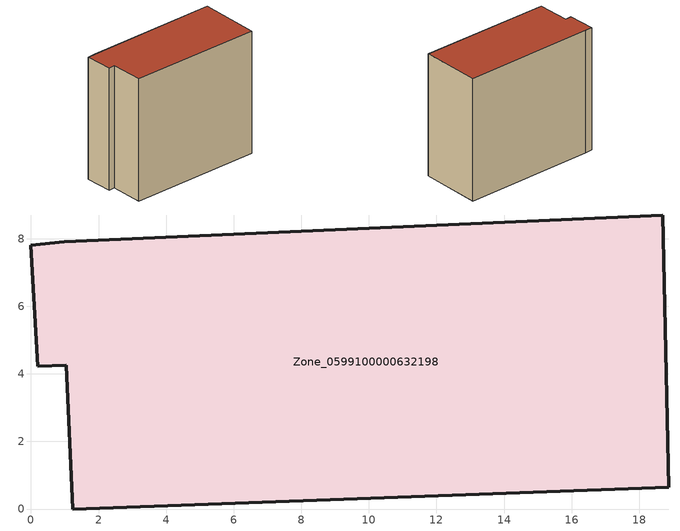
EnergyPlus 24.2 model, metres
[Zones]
Zone_0599100000632198
 floor ground (C_G): 0,7.81 0.99,7.91 18.7,8.7 18.87,0.65 1.24,0 1.04,4.26 0.2,4.22 z0
 wall outside (C_F): 0.99,7.91 0,7.81 0.2,4.22 1.04,4.26 1.24,0 18.87,0.65 18.7,8.7 0.99,7.91 z0:16.32
 roof outside (C_R): 18.7,8.7 0.99,7.91 0,7.81 0.2,4.22 1.04,4.26 1.24,0 18.87,0.65 z16.32
[BUILDING]
Pand.0599100000632198: North Axis=0; Terrain=City; Loads Convergence Tolerance Value=0.04; Temperature Convergence Tolerance Value=0.4; Solar Distribution=FullExterior; Maximum Number of Warmup Days=25; Minimum Number of Warmup Days=1
[Site:Location]
Rotterdam.The.Hague.AP_ZH_NLD Design_Conditions: Latitude=51.96; Longitude=4.45; Time Zone=1; Elevation=-4.5
[SITE:GROUNDTEMPERATURE:BUILDINGSURFACE]
18, 18, 18, 18, 18, 18, 18, 18, 18, 18, 18, 18
[MATERIAL] Thermal Absorptance=0.9; Solar Absorptance=0.7; Visible Absorptance=0.7
Name | Roughness | Thickness | Conductivity | Density | Specific Heat
G.TI.1946 | MediumSmooth | 0.15 | 1 | 540 | 1210
F.TI.1946 | Rough | 0.3 | 0.857143 | 1920 | 840
R.TI.1946 | MediumRough | 0.2 | 0.1 | 1500 | 1000
[CONSTRUCTION]
C_G: G.TI.1946
C_F: F.TI.1946
C_R: R.TI.1946
[ZONE]
Zone_0599100000632198: Type=1; Multiplier=1; Ceiling Height=Autocalculate; Volume=Autocalculate; Floor Area=autocalculate; Part of Total Floor Area=Yes
[ZONEINFILTRATION:DESIGNFLOWRATE]
Infil_Zone_0599100000632198: Zone or ZoneList or Space or SpaceList=Zone_0599100000632198; Schedule=AlwaysOn; Design Flow Rate Calculation Method=Flow/Area; Flow Rate per Floor Area=0.003; Constant Term Coefficient=1; Temperature Term Coefficient=0; Velocity Term Coefficient=0; Velocity Squared Term Coefficient=0
[HVACTEMPLATE:ZONE:IDEALLOADSAIRSYSTEM]
Zone_0599100000632198: Maximum Heating Supply Air Temperature=50; Minimum Cooling Supply Air Temperature=13; Maximum Heating Supply Air Humidity Ratio=0.0156; Minimum Cooling Supply Air Humidity Ratio=0.0077; Heating Limit=NoLimit; Cooling Limit=NoLimit; Dehumidification Control Type=ConstantSensibleHeatRatio; Cooling Sensible Heat Ratio=0.7; Dehumidification Setpoint=60; Humidification Control Type=None; Humidification Setpoint=30; Outdoor Air Method=None; Outdoor Air Flow Rate per Person=0.00944; Outdoor Air Flow Rate per Zone Floor Area=0; Outdoor Air Flow Rate per Zone=0; Demand Controlled Ventilation Type=None; Outdoor Air Economizer Type=NoEconomizer; Heat Recovery Type=None; Sensible Heat Recovery Effectiveness=0.7; Latent Heat Recovery Effectiveness=0.65
[ZONECONTROL:THERMOSTAT]
ThermostatControl_Zone_0599100000632198: Zone or ZoneList=Zone_0599100000632198; Control Type Schedule=DualSetpointControlType; Control 1=Thermostat_Zone_0599100000632198; Temperature Difference Between Cutout And Setpoint=0
[THERMOSTATSETPOINT:DUALSETPOINT]
Thermostat_Zone_0599100000632198: Heating Setpoint Temperature Schedule=HeatingSetpoint_Zone_0599100000632198; Cooling Setpoint Temperature Schedule=CoolingSetpoint_Zone_0599100000632198
[SCHEDULE:COMPACT]
HeatingSetpoint_Zone_0599100000632198: Through: 12/31, For: AllDays, Until: 24:00, 21
CoolingSetpoint_Zone_0599100000632198: Through: 12/31, For: AllDays, Until: 24:00, 24
DualSetpointControlType: Through: 12/31, For: AllDays, Until: 24:00, 4
AlwaysOn: Through: 12/31, For: AllDays, Until: 24:00, 1
